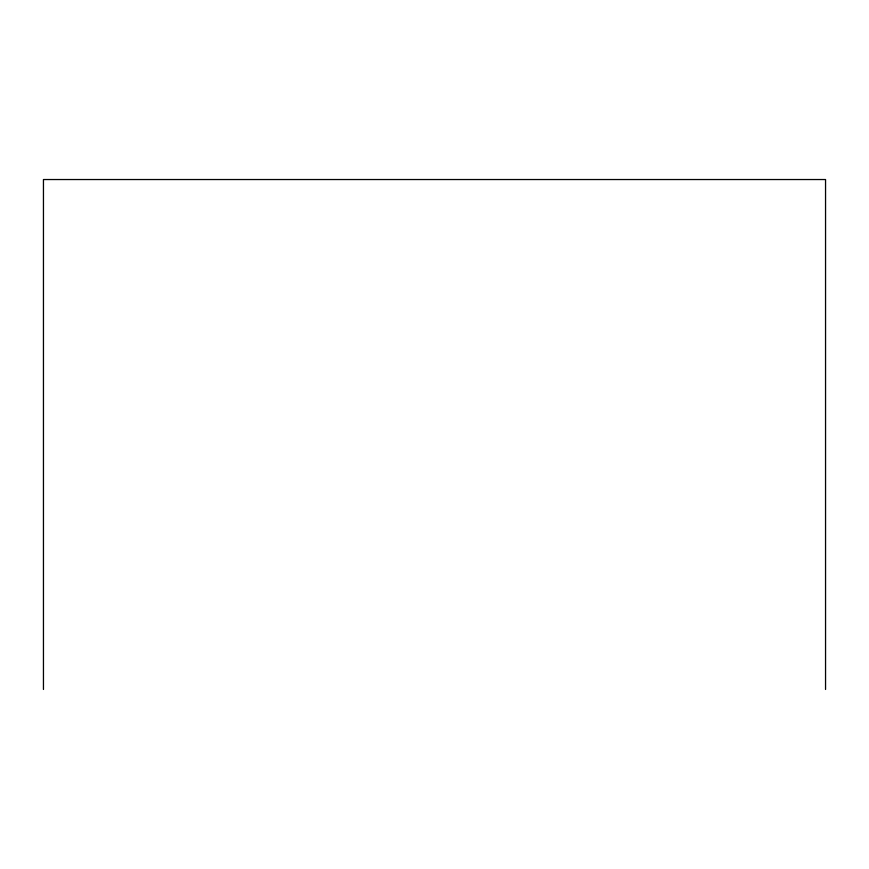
<?xml version="1.0" encoding="UTF-8"?>
<svg xmlns="http://www.w3.org/2000/svg" width="869" height="869" viewBox="0 0 869 869"><rect width="100%" height="100%" fill="white"/><g stroke="black" fill="none" stroke-linecap="round" stroke-linejoin="round"><path stroke-width="1.3" d="M825.55 689.465L825.55 179.535L43.45 179.535L43.45 689.465"/></g></svg>
